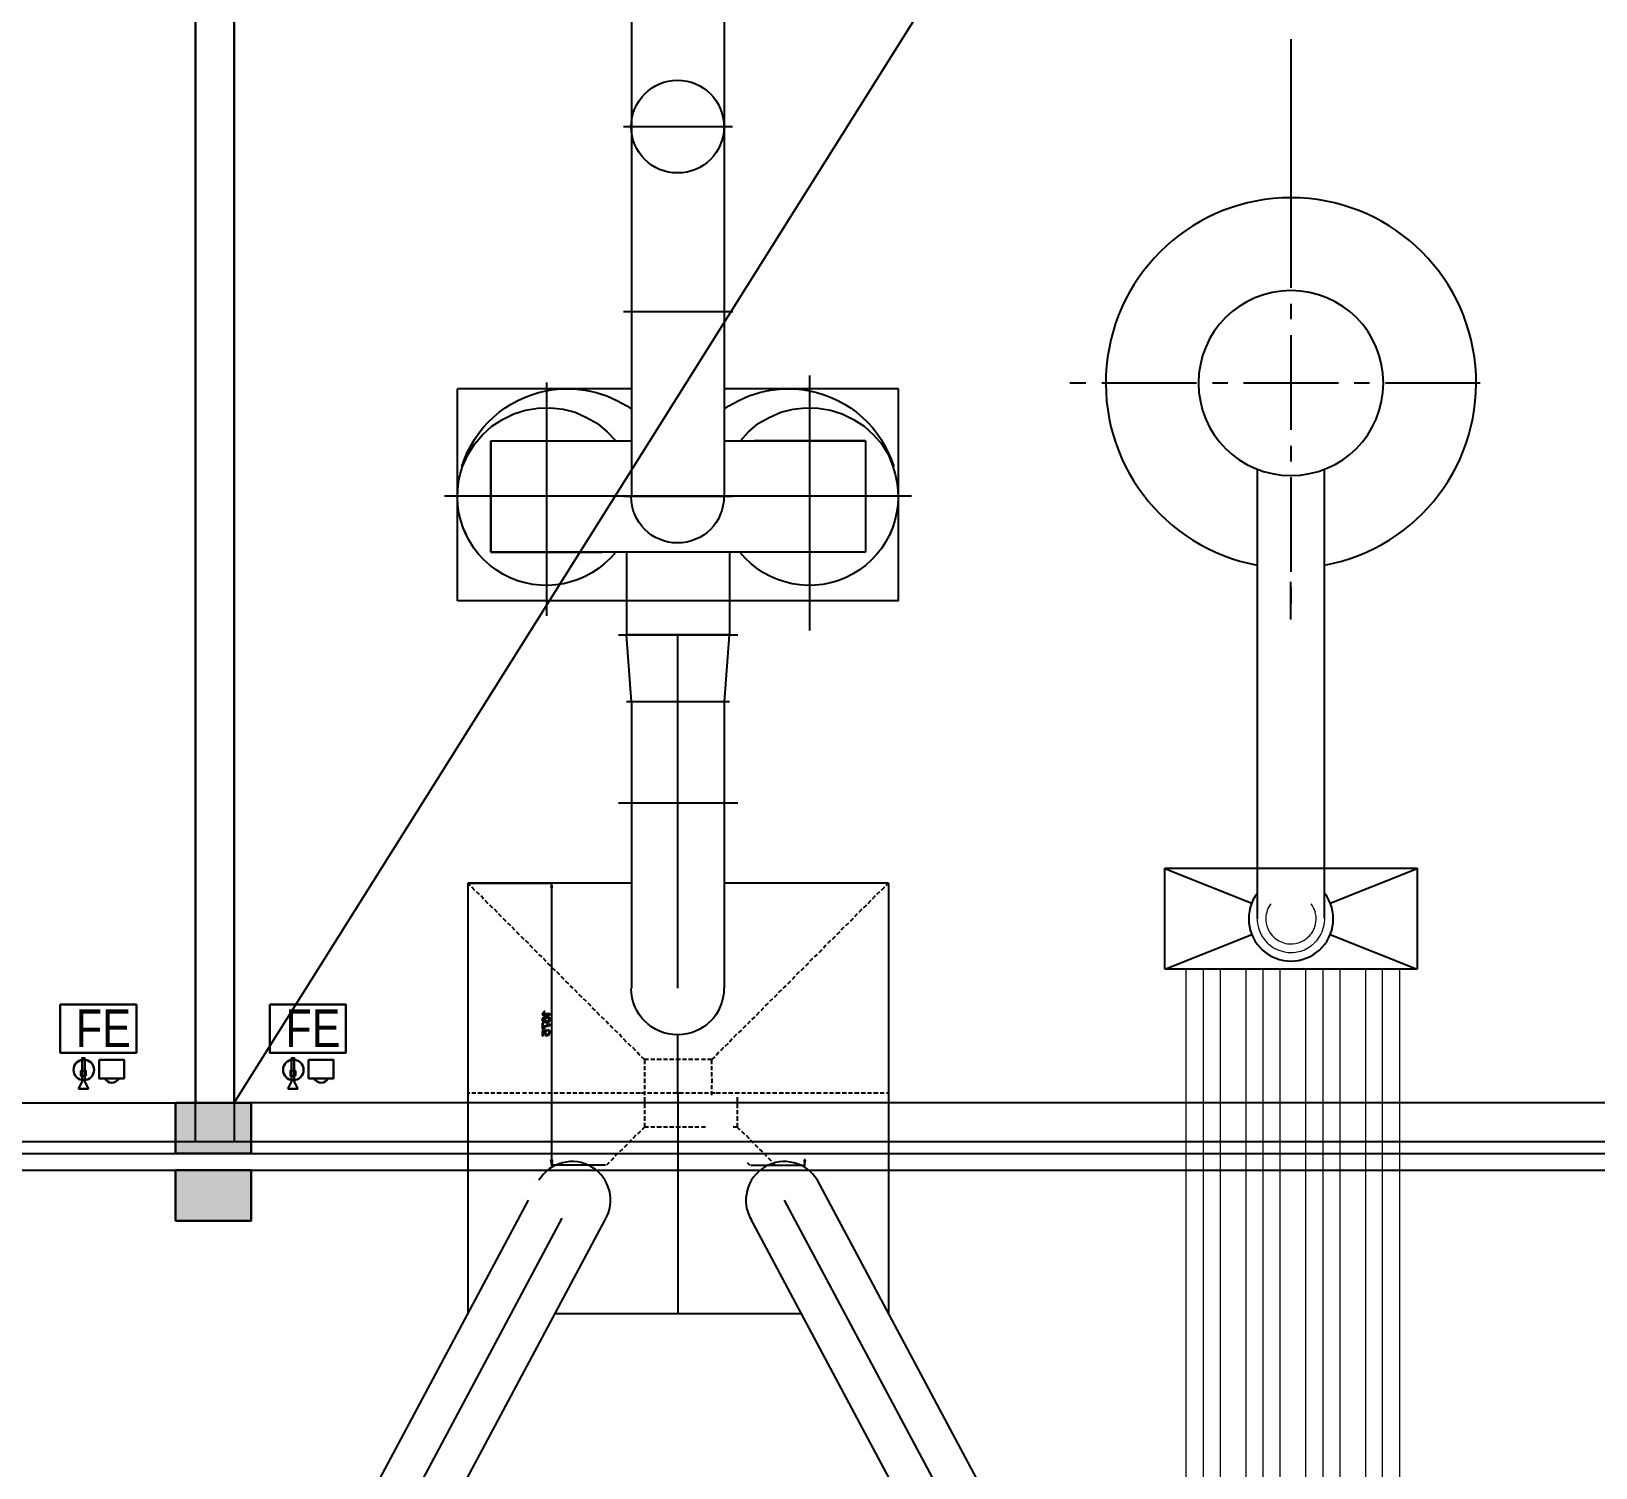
# Model space of a CAD drawing. Header units: metres. Extents: x -488 to 4759, y 38 to 2071.
# Drawn here: x 1167.63 to 1176.93, y 152.42 to 160.96 of the extents above; entities that cross this region are included whole.
import ezdxf
from ezdxf.lldxf.tags import DXFTag

# ---------------------------------------------------------------- set-up
doc = ezdxf.new("R2010")
doc.units = ezdxf.units.M
doc.header["$MEASUREMENT"] = 0
doc.linetypes.add('HIDDEN', pattern=[0.375, 0.25, -0.125])
doc.layers.add('BLK_1_FLR_0_BLT_UP_AREA_DEDUCT', color=1, linetype='Continuous', plot=False)
doc.layers.add('BLK_1_FLR_0_CARPET_AREA', color=10, linetype='Continuous')
doc.layers.add('BLK_1_FLR_0_REGULAR_ROOM', color=117, linetype='Continuous')
doc.styles.add('SH', font='swissc.ttf', dxfattribs={"height": 10})
tags = doc.linetypes.add('00$1$HIDDEN', pattern=[0.375, 0.25, -0.125]).pattern_tags.tags
tags[6:7] = [DXFTag(74, 4), DXFTag(75, 0), DXFTag(340, '0'), DXFTag(46, 1.0), DXFTag(50, 0.0), DXFTag(44, 0.0), DXFTag(45, 0.0)]
tags[4:5] = [DXFTag(74, 4), DXFTag(75, 0), DXFTag(340, '0'), DXFTag(46, 1.0), DXFTag(50, 0.0), DXFTag(44, 0.0), DXFTag(45, 0.0)]

# ---------------------------------------------------------------- blocks, each defined once
blk = doc.blocks.new('rghfhgh')
at = {"color": 0, "lineweight": 30}
for p, q in [((15101.258, 2367.9091), (15101.258, 2367.8461)), ((15101.2743, 2367.9091), (15101.2743, 2367.8461)), ((15101.258, 2367.8461), (15101.2361, 2367.8012)), ((15101.2743, 2367.8461), (15101.2962, 2367.8012))]:
    blk.add_line(p, q, dxfattribs=at)
at = {"color": 0, "lineweight": 30, "ltscale": 0.1}
blk.add_line((15101.2962, 2367.8012), (15101.2361, 2367.8012), dxfattribs=at)
blk.add_lwpolyline([(15101.1287, 2368.303), (15101.581, 2368.303), (15101.581, 2368.0161), (15101.1287, 2368.0161)], close=True, dxfattribs=at)
at = {"color": 0, "lineweight": 30}
for points in [[(15101.2743, 2367.9091), (15101.258, 2367.9091), (15101.258, 2367.9847), (15101.2743, 2367.9847)], [(15101.3592, 2367.9741), (15101.5075, 2367.9741), (15101.5075, 2367.8638), (15101.3592, 2367.8638)], [(15101.2808, 2367.8786), (15101.2518, 2367.8786), (15101.2518, 2367.9091), (15101.2808, 2367.9091)]]:
    blk.add_lwpolyline(points, close=True, dxfattribs=at)
blk.add_circle((15101.2686, 2367.9148), 0.0611, dxfattribs=at)
blk.add_arc((15101.4344, 2367.8826), 0.0446, 204.8747, 335.1253, dxfattribs=at)
at = {"color": 0, "lineweight": 30, "style": 'SH'}
blk.add_text('FE', height=0.22395, dxfattribs=at).set_placement((15101.2209, 2368.0501))

msp = doc.modelspace()

# ---------------------------------------------------------------- hatches: boundary and pattern name
at = {"lineweight": 30}
h = msp.add_hatch(color=256, dxfattribs=at)
h.dxf.hatch_style = 1
h.paths.add_polyline_path([(1168.48968, 154.29157), (1168.93968, 154.29157), (1168.93968, 154.59157), (1168.48968, 154.59157)])
h = msp.add_hatch(color=256, dxfattribs=at)
h.dxf.hatch_style = 1
h.paths.add_polyline_path([(1168.48968, 153.89157), (1168.93968, 153.89157), (1168.93968, 154.19157), (1168.48968, 154.19157)])

# ---------------------------------------------------------------- linework, layer by layer
at = {"linetype": '00$1$HIDDEN', "lineweight": -2, "ltscale": 2}
msp.add_line((1168.83717, 154.59157), (1184.85717, 180.09763), dxfattribs=at)
for p, q in [((1168.83717, 180.07157), (1168.83717, 154.36157)), ((1168.60717, 173.84157), (1168.60717, 154.59157)), ((1171.19967, 160.39316), (1171.19967, 161.49524)), ((1171.75067, 160.39345), (1171.75067, 161.49524)), ((1175.1152, 160.91094), (1175.1152, 159.43339)), ((1171.15098, 160.39316), (1171.79943, 160.39316)), ((1171.19967, 158.19512), (1171.19967, 160.39316)), ((1171.75067, 158.19512), (1171.75067, 160.39316)), ((1175.1152, 159.33896), (1175.1152, 159.24763)), ((1171.1512, 159.29389), (1171.79964, 159.29389)), ((1175.11491, 159.15278), (1175.11491, 158.58955)), ((1170.69433, 158.87075), (1170.69433, 157.48555)), ((1172.25608, 158.91361), (1172.25608, 157.39753)), ((1173.80328, 158.86987), (1173.89742, 158.86987)), ((1173.99205, 158.86987), (1174.55499, 158.86987)), ((1174.64963, 158.86987), (1174.74075, 158.86987)), ((1174.8351, 158.86987), (1175.39854, 158.86987)), ((1175.49268, 158.86987), (1175.58401, 158.86987)), ((1175.67864, 158.86987), (1176.24158, 158.86987)), ((1170.16433, 157.57408), (1170.16433, 158.83444)), ((1171.19967, 158.83444), (1170.16461, 158.83444)), ((1171.19967, 158.83444), (1170.16461, 158.83444)), ((1172.78579, 158.83444), (1171.75067, 158.83444)), ((1172.78579, 158.83444), (1171.75067, 158.83444)), ((1172.78579, 157.57408), (1172.78579, 158.83444)), ((1170.43249, 158.65206), (1170.49923, 158.68557)), ((1170.49923, 158.68557), (1170.56927, 158.70657)), ((1170.56927, 158.70657), (1170.64234, 158.7188)), ((1170.64234, 158.7188), (1170.71842, 158.72182)), ((1170.71842, 158.72182), (1170.79149, 158.71269)), ((1170.79149, 158.71269), (1170.86455, 158.69471)), ((1170.86455, 158.69471), (1170.93179, 158.664)), ((1170.93179, 158.664), (1170.99572, 158.62768)), ((1171.9516, 158.62768), (1172.01553, 158.664)), ((1172.01553, 158.664), (1172.08535, 158.69471)), ((1172.08535, 158.69471), (1172.15842, 158.71269)), ((1172.15842, 158.71269), (1172.23148, 158.72182)), ((1172.23148, 158.72182), (1172.30757, 158.7188)), ((1172.30757, 158.7188), (1172.38063, 158.70657)), ((1172.38063, 158.70657), (1172.45068, 158.68557)), ((1172.45068, 158.68557), (1172.51784, 158.65206)), ((1170.31355, 158.56044), (1170.36856, 158.61251)), ((1170.36856, 158.61251), (1170.43249, 158.65206)), ((1170.99572, 158.62768), (1171.05332, 158.579)), ((1171.05332, 158.579), (1171.10532, 158.52391)), ((1171.84509, 158.52391), (1171.89356, 158.579)), ((1171.89356, 158.579), (1171.9516, 158.62768)), ((1172.51784, 158.65206), (1172.58177, 158.61251)), ((1172.58177, 158.61251), (1172.63636, 158.56044)), ((1170.22545, 158.442), (1170.26508, 158.50593)), ((1170.26508, 158.50593), (1170.31355, 158.56044)), ((1170.36245, 158.52391), (1171.02312, 158.52391)), ((1170.36245, 158.52391), (1171.19967, 158.52391)), ((1170.36274, 158.52391), (1170.36274, 157.86331)), ((1170.36274, 157.86331), (1170.36274, 158.52391)), ((1171.75067, 158.52391), (1172.58789, 158.52391)), ((1172.58789, 158.52391), (1171.927, 158.52391)), ((1172.58789, 158.52391), (1172.58789, 157.86331)), ((1172.58789, 158.52391), (1172.58789, 157.86331)), ((1172.63636, 158.56044), (1172.68533, 158.50593)), ((1172.68533, 158.50593), (1172.72488, 158.442)), ((1175.11491, 158.4952), (1175.11491, 158.40107)), ((1170.19503, 158.37174), (1170.22545, 158.442)), ((1172.72488, 158.442), (1172.75207, 158.37174)), ((1174.91729, 155.68685), (1174.91729, 158.35842)), ((1175.1152, 158.30952), (1175.1152, 157.74651)), ((1175.31634, 155.68685), (1175.31634, 158.35842)), ((1172.86166, 158.19512), (1170.08824, 158.19512)), ((1171.15098, 158.19512), (1171.79943, 158.19512)), ((1170.21941, 157.96378), (1170.19503, 158.01556)), ((1170.36274, 158.01556), (1170.36274, 157.86331)), ((1172.58789, 158.01556), (1172.58789, 157.86331)), ((1172.75257, 158.01556), (1172.73099, 157.96378)), ((1170.36274, 157.86331), (1171.02333, 157.86331)), ((1172.58789, 157.86331), (1170.36274, 157.86331)), ((1171.16925, 157.8631), (1171.16925, 157.37315)), ((1171.78116, 157.8631), (1171.78116, 157.37315)), ((1172.58789, 157.86331), (1171.9275, 157.86331)), ((1175.11491, 157.46338), (1175.11491, 157.68677)), ((1175.1152, 157.65245), (1175.1152, 157.55781)), ((1172.78579, 157.57408), (1170.16433, 157.57408)), ((1171.12049, 157.37315), (1171.82985, 157.37315)), ((1171.19945, 156.97461), (1171.16896, 157.37315)), ((1171.78116, 157.37315), (1171.16925, 157.37315)), ((1171.47395, 155.27255), (1171.47395, 157.37315)), ((1171.75067, 156.97461), (1171.78116, 157.37315)), ((1171.78116, 156.97461), (1171.16896, 156.97461)), ((1171.19967, 155.27255), (1171.19967, 156.9741)), ((1171.75067, 155.27255), (1171.75067, 156.9741)), ((1171.12078, 156.37442), (1171.83013, 156.37442)), ((1174.36629, 155.38546), (1174.36629, 155.98493)), ((1174.36629, 155.98493), (1175.86713, 155.98493)), ((1174.36629, 155.98472), (1174.88378, 155.77768)), ((1175.34935, 155.77768), (1175.86713, 155.98472)), ((1175.86713, 155.98493), (1175.86713, 155.38546)), ((1170.2407, 155.88145), (1170.22545, 155.89691)), ((1170.22545, 155.89641), (1170.22545, 153.51578)), ((1170.22545, 155.89641), (1170.22545, 153.33866)), ((1171.19967, 155.89641), (1170.22545, 155.89641)), ((1170.22545, 155.89641), (1170.47514, 155.89641)), ((1170.22876, 155.89641), (1170.72777, 155.89641)), ((1170.72475, 155.89669), (1170.71892, 155.86929)), ((1170.72777, 155.86929), (1170.72475, 155.89669)), ((1170.72777, 155.86929), (1170.72475, 155.89669)), ((1172.72517, 155.89641), (1171.75096, 155.89641)), ((1172.72488, 155.89691), (1172.70942, 155.88145)), ((1172.72517, 155.89641), (1172.72517, 153.34129)), ((1170.26839, 155.85383), (1170.24983, 155.87231)), ((1170.29528, 155.82996), (1170.27702, 155.8452)), ((1170.31988, 155.80205), (1170.30463, 155.82054)), ((1170.34727, 155.77487), (1170.32901, 155.79343)), ((1170.71892, 155.86929), (1170.72777, 155.86929)), ((1170.71892, 155.86929), (1170.72777, 155.86929)), ((1170.72475, 154.25275), (1170.72475, 155.86929)), ((1172.6214, 155.79343), (1172.60335, 155.77487)), ((1172.64571, 155.82054), (1172.62773, 155.80205)), ((1172.67289, 155.8452), (1172.65462, 155.82996)), ((1172.70079, 155.87231), (1172.68253, 155.85383)), ((1170.37467, 155.74747), (1170.35641, 155.76603)), ((1170.40207, 155.72317), (1170.38402, 155.74143)), ((1170.42638, 155.69598), (1170.4079, 155.71403)), ((1172.5392, 155.71403), (1172.52374, 155.69598)), ((1172.5666, 155.74143), (1172.54833, 155.72317)), ((1172.59371, 155.76603), (1172.57573, 155.74747)), ((1170.45407, 155.66808), (1170.43551, 155.68635)), ((1170.48118, 155.64377), (1170.4632, 155.65923)), ((1170.50584, 155.61659), (1170.49031, 155.63464)), ((1170.53296, 155.58919), (1170.51469, 155.60746)), ((1172.43565, 155.60746), (1172.41716, 155.58919)), ((1172.46002, 155.63464), (1172.44205, 155.61659)), ((1172.48742, 155.65923), (1172.46945, 155.64377)), ((1172.51511, 155.68635), (1172.49684, 155.66808)), ((1170.56014, 155.56208), (1170.54209, 155.58006)), ((1170.58775, 155.5377), (1170.56927, 155.55568)), ((1170.61213, 155.5098), (1170.59408, 155.52806)), ((1172.35374, 155.52806), (1172.33849, 155.5098)), ((1172.38063, 155.55568), (1172.36258, 155.5377)), ((1172.40825, 155.58006), (1172.38998, 155.56208)), ((1174.36629, 155.38546), (1174.88378, 155.5925)), ((1175.34985, 155.5925), (1175.86713, 155.38546)), ((1170.63975, 155.48261), (1170.62127, 155.50066)), ((1170.66715, 155.45831), (1170.64888, 155.47348)), ((1170.69124, 155.43091), (1170.67628, 155.44889)), ((1170.71864, 155.40351), (1170.70015, 155.42178)), ((1172.24996, 155.42178), (1172.23148, 155.40351)), ((1172.27434, 155.44889), (1172.25608, 155.43091)), ((1172.30196, 155.47348), (1172.28348, 155.45831)), ((1172.32936, 155.50066), (1172.31109, 155.48261)), ((1170.74604, 155.37633), (1170.72777, 155.39438)), ((1170.77322, 155.35173), (1170.75495, 155.37)), ((1170.7981, 155.32412), (1170.78005, 155.34238)), ((1172.16806, 155.34238), (1172.15252, 155.32412)), ((1172.19517, 155.37), (1172.1769, 155.35173)), ((1172.22257, 155.39438), (1172.20408, 155.37633)), ((1175.86713, 155.38546), (1174.36629, 155.38546)), ((1170.82521, 155.29693), (1170.80723, 155.3152)), ((1170.85261, 155.27255), (1170.83435, 155.28758)), ((1170.87699, 155.24516), (1170.86153, 155.26342)), ((1170.90439, 155.21776), (1170.88612, 155.23602)), ((1172.06428, 155.23602), (1172.04602, 155.21776)), ((1172.08888, 155.26342), (1172.07061, 155.24516)), ((1172.11599, 155.28758), (1172.09772, 155.27255)), ((1172.14368, 155.3152), (1172.12541, 155.29693)), ((1170.68469, 155.13455), (1170.67908, 155.13455)), ((1170.93179, 155.19345), (1170.91352, 155.20862)), ((1170.9589, 155.16627), (1170.94063, 155.18432)), ((1170.98378, 155.13836), (1170.96552, 155.15663)), ((1171.98209, 155.15663), (1171.96684, 155.13836)), ((1172.00949, 155.18432), (1171.99093, 155.16627)), ((1172.03688, 155.20862), (1172.01862, 155.19345)), ((1170.66693, 155.11837), (1170.66693, 155.11406)), ((1170.66693, 155.11406), (1170.71562, 155.11406)), ((1170.67355, 155.06408), (1170.66693, 155.06408)), ((1170.66693, 155.06408), (1170.66693, 155.02927)), ((1170.67355, 155.03639), (1170.67355, 155.06408)), ((1170.71562, 155.1206), (1170.67757, 155.1206)), ((1170.68088, 155.0681), (1170.68088, 155.07522)), ((1170.68088, 155.0681), (1170.68088, 155.0681)), ((1170.69785, 155.09579), (1170.69785, 155.09579)), ((1170.71562, 155.11406), (1170.71562, 155.1206)), ((1170.71562, 155.05034), (1170.71562, 155.05696)), ((1171.01089, 155.11125), (1170.99263, 155.12952)), ((1171.03829, 155.08687), (1171.02003, 155.10183)), ((1171.06267, 155.05947), (1171.04771, 155.07774)), ((1171.08985, 155.03236), (1171.0718, 155.05063)), ((1171.87832, 155.05063), (1171.86005, 155.03236)), ((1171.9032, 155.07774), (1171.88766, 155.05947)), ((1171.93031, 155.10183), (1171.91204, 155.08687)), ((1171.95771, 155.12952), (1171.93944, 155.11125)), ((1170.66693, 155.02927), (1170.67247, 155.02927)), ((1170.69455, 155.02546), (1170.66693, 155.01841)), ((1170.66693, 155.01841), (1170.66693, 154.99051)), ((1170.66693, 154.99051), (1170.67355, 154.99051)), ((1170.67355, 155.01309), (1170.68469, 155.01661)), ((1170.67355, 154.99051), (1170.67355, 155.01309)), ((1170.69455, 155.01841), (1170.69455, 155.02546)), ((1170.70166, 155.02546), (1170.70166, 155.01841)), ((1170.70166, 155.02546), (1170.70166, 155.02546)), ((1171.11725, 155.0077), (1171.09899, 155.02294)), ((1171.14185, 154.98059), (1171.12639, 154.99885)), ((1171.16946, 154.95268), (1171.15098, 154.97117)), ((1171.47366, 154.64849), (1171.47366, 154.99856)), ((1171.79633, 154.97117), (1171.78138, 154.95268)), ((1171.82323, 154.99885), (1171.80525, 154.98059)), ((1171.85113, 155.02294), (1171.83287, 155.0077)), ((1171.19665, 154.9255), (1171.17838, 154.94377)), ((1171.22405, 154.90119), (1171.20578, 154.91946)), ((1171.24835, 154.87379), (1171.23289, 154.89206)), ((1171.27575, 154.84942), (1171.25749, 154.86466)), ((1171.69285, 154.86466), (1171.67458, 154.84942)), ((1171.71694, 154.89206), (1171.70198, 154.87379)), ((1171.74434, 154.91946), (1171.72636, 154.90119)), ((1171.77224, 154.94377), (1171.75398, 154.9255)), ((1171.27554, 154.8497), (1171.27554, 154.8223)), ((1171.27554, 154.77333), (1171.27554, 154.74895)), ((1171.30013, 154.84942), (1171.27575, 154.84942)), ((1171.27604, 154.80958), (1171.27604, 154.78527)), ((1171.33666, 154.84942), (1171.31257, 154.84942)), ((1171.37621, 154.84942), (1171.3486, 154.84942)), ((1171.41275, 154.84942), (1171.38844, 154.84942)), ((1171.44957, 154.84942), (1171.42468, 154.84942)), ((1171.4889, 154.84942), (1171.4615, 154.84942)), ((1171.52565, 154.84942), (1171.50084, 154.84942)), ((1171.56197, 154.84942), (1171.53737, 154.84942)), ((1171.5985, 154.84942), (1171.57412, 154.84942)), ((1171.63784, 154.84942), (1171.61346, 154.84942)), ((1171.67458, 154.84942), (1171.65021, 154.84942)), ((1171.67437, 154.8497), (1171.67437, 154.8223)), ((1171.67458, 154.80958), (1171.67458, 154.78527)), ((1171.67458, 154.77333), (1171.67458, 154.74895)), ((1171.27575, 154.7368), (1171.27575, 154.7094)), ((1171.27575, 154.69717), (1171.27575, 154.67287)), ((1171.67458, 154.69717), (1171.67458, 154.67287)), ((1171.67487, 154.7368), (1171.67487, 154.7094)), ((1153.60717, 154.59157), (1168.60717, 154.59157)), ((1170.23768, 154.64849), (1170.22545, 154.64849)), ((1170.27443, 154.64849), (1170.24983, 154.64849)), ((1170.31376, 154.64849), (1170.28636, 154.64849)), ((1170.3503, 154.64849), (1170.32592, 154.64849)), ((1170.38711, 154.64849), (1170.36274, 154.64849)), ((1170.42667, 154.64849), (1170.39898, 154.64849)), ((1170.46291, 154.64849), (1170.43861, 154.64849)), ((1170.49973, 154.64849), (1170.47535, 154.64849)), ((1170.53598, 154.64849), (1170.51167, 154.64849)), ((1170.5756, 154.64849), (1170.55122, 154.64849)), ((1170.61235, 154.64849), (1170.58804, 154.64849)), ((1170.64866, 154.64849), (1170.62429, 154.64849)), ((1170.68822, 154.64849), (1170.66384, 154.64849)), ((1170.72504, 154.64849), (1170.70066, 154.64849)), ((1170.76128, 154.64849), (1170.7369, 154.64849)), ((1170.80083, 154.64849), (1170.77322, 154.64849)), ((1170.83765, 154.64849), (1170.81327, 154.64849)), ((1170.8739, 154.64849), (1170.84959, 154.64849)), ((1170.91352, 154.64849), (1170.88584, 154.64849)), ((1170.94977, 154.64849), (1170.92546, 154.64849)), ((1170.98659, 154.64849), (1170.96221, 154.64849)), ((1171.02614, 154.64849), (1170.99874, 154.64849)), ((1171.06267, 154.64849), (1171.03808, 154.64849)), ((1171.09949, 154.64849), (1171.07482, 154.64849)), ((1171.13876, 154.64849), (1171.11136, 154.64849)), ((1171.17529, 154.64849), (1171.15098, 154.64849)), ((1171.21182, 154.64849), (1171.18773, 154.64849)), ((1171.24231, 154.64849), (1171.22405, 154.64849)), ((1171.25166, 154.64849), (1171.22405, 154.64849)), ((1171.28186, 154.64849), (1171.25749, 154.64849)), ((1171.27575, 154.64849), (1171.26338, 154.64849)), ((1171.27554, 154.66093), (1171.27554, 154.63655)), ((1171.27554, 154.6244), (1171.27554, 154.59671)), ((1171.27575, 154.58485), (1171.27575, 154.56047)), ((1171.31868, 154.64849), (1171.2943, 154.64849)), ((1171.35493, 154.64849), (1171.33055, 154.64849)), ((1171.39448, 154.64849), (1171.37017, 154.64849)), ((1171.4313, 154.64849), (1171.40692, 154.64849)), ((1171.46754, 154.64849), (1171.44324, 154.64849)), ((1171.47366, 154.64827), (1171.47366, 153.33866)), ((1171.50717, 154.64849), (1171.47948, 154.64849)), ((1171.54341, 154.64849), (1171.51911, 154.64849)), ((1171.58023, 154.64849), (1171.55585, 154.64849)), ((1171.61979, 154.64849), (1171.59217, 154.64849)), ((1171.6561, 154.64849), (1171.63172, 154.64849)), ((1171.69285, 154.64849), (1171.66847, 154.64849)), ((1171.67437, 154.66093), (1171.67437, 154.63655)), ((1171.68703, 154.64849), (1171.67458, 154.64849)), ((1171.72658, 154.64849), (1171.69896, 154.64849)), ((1171.72658, 154.64849), (1171.705, 154.64849)), ((1171.76289, 154.64849), (1171.73852, 154.64849)), ((1171.79964, 154.64849), (1171.77534, 154.64849)), ((1171.83927, 154.64849), (1171.81158, 154.64849)), ((1171.82677, 154.58485), (1171.82677, 154.56047)), ((1171.82698, 154.6244), (1171.82698, 154.59671)), ((1171.87551, 154.64849), (1171.85113, 154.64849)), ((1171.91233, 154.64849), (1171.88795, 154.64849)), ((1171.94857, 154.64849), (1171.9242, 154.64849)), ((1171.98813, 154.64849), (1171.96382, 154.64849)), ((1172.02495, 154.64849), (1172.00057, 154.64849)), ((1172.06119, 154.64849), (1172.03688, 154.64849)), ((1172.10082, 154.64849), (1172.07644, 154.64849)), ((1172.13735, 154.64849), (1172.11275, 154.64849)), ((1172.17388, 154.64849), (1172.1495, 154.64849)), ((1172.21343, 154.64849), (1172.18603, 154.64849)), ((1172.24996, 154.64849), (1172.22559, 154.64849)), ((1172.2865, 154.64849), (1172.26212, 154.64849)), ((1172.32605, 154.64849), (1172.29843, 154.64849)), ((1172.36237, 154.64849), (1172.33827, 154.64849)), ((1172.39911, 154.64849), (1172.37481, 154.64849)), ((1172.43874, 154.64849), (1172.41134, 154.64849)), ((1172.47527, 154.64849), (1172.45068, 154.64849)), ((1172.5118, 154.64849), (1172.48742, 154.64849)), ((1172.55135, 154.64849), (1172.52396, 154.64849)), ((1172.58789, 154.64849), (1172.56351, 154.64849)), ((1172.62471, 154.64849), (1172.60033, 154.64849)), ((1172.66397, 154.64849), (1172.63657, 154.64849)), ((1172.7005, 154.64849), (1172.6762, 154.64849)), ((1172.72488, 154.64849), (1172.71294, 154.64849)), ((1171.27554, 154.51149), (1171.27554, 154.48438)), ((1171.27604, 154.54803), (1171.27604, 154.52365)), ((1171.82677, 154.51149), (1171.82677, 154.48438)), ((1171.82698, 154.54803), (1171.82698, 154.52365)), ((1171.22426, 154.39888), (1171.20578, 154.38061)), ((1171.25166, 154.42347), (1171.23318, 154.40492)), ((1171.27575, 154.44756), (1171.26058, 154.4321)), ((1171.27604, 154.47194), (1171.27604, 154.44756)), ((1171.30013, 154.44756), (1171.27604, 154.44756)), ((1171.33695, 154.44756), (1171.31257, 154.44756)), ((1171.37621, 154.44756), (1171.34882, 154.44756)), ((1171.41303, 154.44756), (1171.38866, 154.44756)), ((1171.44957, 154.44756), (1171.42497, 154.44756)), ((1171.4889, 154.44756), (1171.4615, 154.44756)), ((1171.52565, 154.44756), (1171.50106, 154.44756)), ((1171.56218, 154.44756), (1171.53759, 154.44756)), ((1171.5985, 154.44756), (1171.57412, 154.44756)), ((1171.63834, 154.44756), (1171.61367, 154.44756)), ((1171.82698, 154.44756), (1171.80261, 154.44756)), ((1171.82698, 154.47194), (1171.82698, 154.44756)), ((1171.82698, 154.44756), (1171.84223, 154.4321)), ((1171.85158, 154.42347), (1171.86963, 154.40492)), ((1171.87898, 154.39888), (1171.89703, 154.38061)), ((1153.60717, 154.36157), (1168.83717, 154.36157)), ((1168.83717, 154.36157), (1179.85717, 154.36157)), ((1171.14465, 154.31668), (1171.1266, 154.30143)), ((1171.17205, 154.34429), (1171.154, 154.32581)), ((1171.19665, 154.37169), (1171.1814, 154.35321)), ((1171.90307, 154.37169), (1171.92133, 154.35321)), ((1171.93025, 154.34429), (1171.94873, 154.32581)), ((1171.95765, 154.31668), (1171.97613, 154.30143)), ((1170.71892, 154.25275), (1170.72806, 154.25275)), ((1170.71892, 154.25275), (1170.72806, 154.25275)), ((1170.72475, 154.22204), (1170.71892, 154.25275)), ((1171.04441, 154.22204), (1170.71892, 154.22204)), ((1170.72806, 154.25275), (1170.72475, 154.22204)), ((1170.72806, 154.25275), (1170.72475, 154.22204)), ((1171.06569, 154.2375), (1171.05052, 154.22204)), ((1171.09338, 154.26469), (1171.07482, 154.24642)), ((1171.11747, 154.2923), (1171.09899, 154.27432)), ((1171.88633, 154.2375), (1171.90151, 154.22204)), ((1171.90762, 154.22204), (1172.2331, 154.22204)), ((1171.98505, 154.2923), (1172.0003, 154.27432)), ((1172.00993, 154.26469), (1172.02791, 154.24642)), ((1172.03733, 154.2375), (1172.05251, 154.22204)), ((1172.2331, 154.25275), (1172.22397, 154.25275)), ((1172.22397, 154.25275), (1172.22728, 154.22204)), ((1172.2331, 154.25275), (1172.22397, 154.25275)), ((1172.22397, 154.25275), (1172.22728, 154.22204)), ((1172.22728, 154.22204), (1172.2331, 154.25275)), ((1170.60882, 154.15531), (1170.60919, 154.15509)), ((1174.02029, 150.9147), (1172.30344, 154.13146)), ((1172.3432, 154.15531), (1172.34284, 154.15509)), ((1168.93174, 150.9147), (1170.58576, 154.01374)), ((1173.76117, 150.9147), (1172.10714, 154.01374)), ((1169.19086, 150.9147), (1170.78743, 153.90611)), ((1169.44997, 150.9147), (1171.04117, 153.89603)), ((1173.50205, 150.9147), (1171.90547, 153.90611)), ((1172.20833, 153.33866), (1170.7437, 153.33866))]:
    msp.add_line(p, q)
at = {"lineweight": 13}
for p, q in [((1174.49261, 155.38546), (1174.49261, 151.98793)), ((1174.59421, 155.38546), (1174.59421, 151.98793)), ((1174.69581, 155.38546), (1174.69581, 151.98793)), ((1174.84821, 155.38546), (1174.84821, 151.63233)), ((1174.94981, 155.38546), (1174.94981, 151.63233)), ((1175.05141, 155.38546), (1175.05141, 151.63233)), ((1175.20381, 155.38546), (1175.20381, 151.27673)), ((1175.30541, 155.38546), (1175.30541, 151.27673)), ((1175.40701, 155.38546), (1175.40701, 151.27673)), ((1175.55941, 155.38546), (1175.55941, 150.92113)), ((1175.66101, 150.92113), (1175.66101, 155.38546)), ((1175.76261, 150.92113), (1175.76261, 155.38546))]:
    msp.add_line(p, q, dxfattribs=at)
at = {"linetype": 'HIDDEN', "lineweight": 18, "ltscale": 0.05}
msp.add_line((1168.83717, 154.59157), (1179.85717, 154.59157), dxfattribs=at)
at = {"linetype": '00$1$HIDDEN', "lineweight": -2, "ltscale": 3}
for p, q in [((1117.85909, 154.29157), (1193.21732, 154.29157)), ((1117.85909, 154.19157), (1193.21732, 154.19157))]:
    msp.add_line(p, q, dxfattribs=at)
at = {"lineweight": -2}
msp.add_lwpolyline([(1185.08717, 180.30157), (1168.60566, 180.30157), (1168.60566, 154.36157), (1185.08717, 154.36157)], close=True, dxfattribs=at)
at = {"lineweight": 30}
for points in [[(1168.48968, 154.29157), (1168.48968, 154.59157), (1168.93968, 154.59157), (1168.93968, 154.29157)], [(1168.48968, 153.89157), (1168.48968, 154.19157), (1168.93968, 154.19157), (1168.93968, 153.89157)]]:
    msp.add_lwpolyline(points, close=True, dxfattribs=at)
for centre, start, end in [((1170.84488, 154.01374), 329.04908, 149.04908), ((1172.10714, 154.01374), 30.95092, 210.95092)]:
    msp.add_arc(centre, 0.22888, start, end)
for points in [[(1171.19686, 160.39165), (1171.19686, 160.54361), (1171.31991, 160.66715), (1171.47215, 160.66715)], [(1171.47215, 160.66715), (1171.6246, 160.66715), (1171.74765, 160.54361), (1171.74765, 160.39165)], [(1171.47243, 160.11615), (1171.32019, 160.11615), (1171.19665, 160.23941), (1171.19665, 160.39165)], [(1171.74794, 160.39165), (1171.74794, 160.23941), (1171.6241, 160.11615), (1171.47243, 160.11615)], [(1175.11671, 159.96893), (1174.54766, 159.96893), (1174.07245, 159.53536), (1174.02096, 158.96882)], [(1176.21239, 158.96882), (1176.16068, 159.53536), (1175.68548, 159.96893), (1175.11671, 159.96893)], [(1175.11642, 159.41764), (1174.81302, 159.41764), (1174.56722, 159.17184), (1174.56722, 158.86836)], [(1175.6662, 158.86836), (1175.6662, 159.17184), (1175.42033, 159.41764), (1175.11642, 159.41764)], [(1174.02096, 158.96882), (1173.96897, 158.40236), (1174.35738, 157.88962), (1174.9165, 157.78613)], [(1175.31663, 157.78613), (1175.87597, 157.88962), (1176.26467, 158.40236), (1176.21239, 158.96882)], [(1170.69052, 158.82207), (1170.86757, 158.8573), (1171.05124, 158.81746), (1171.19816, 158.71297)], [(1171.74945, 158.71297), (1171.89629, 158.81746), (1172.07975, 158.8573), (1172.25658, 158.82207)], [(1174.56722, 158.86836), (1174.56722, 158.56467), (1174.81302, 158.31887), (1175.11642, 158.31887)], [(1175.11642, 158.31887), (1175.42033, 158.31887), (1175.6662, 158.56467), (1175.6662, 158.86836)], [(1170.19072, 158.37275), (1170.26227, 158.60287), (1170.45407, 158.77561), (1170.69052, 158.82207)], [(1172.25658, 158.82207), (1172.49325, 158.77561), (1172.68504, 158.60287), (1172.7566, 158.37275)], [(1170.43479, 157.73265), (1170.20949, 157.859), (1170.10852, 158.12918), (1170.19532, 158.37225)], [(1172.75156, 158.37225), (1172.83858, 158.12918), (1172.73754, 157.859), (1172.51202, 157.73265)], [(1171.47215, 157.91811), (1171.31991, 157.91811), (1171.19665, 158.04144), (1171.19665, 158.19361)], [(1171.74765, 158.19361), (1171.74765, 158.04144), (1171.62439, 157.91811), (1171.47215, 157.91811)], [(1171.10481, 157.86382), (1170.94344, 157.66217), (1170.66031, 157.60687), (1170.43479, 157.73265)], [(1172.51202, 157.73265), (1172.28678, 157.60687), (1172.00337, 157.66217), (1171.842, 157.86382)], [(1174.91578, 155.83578), (1174.8379, 155.7323), (1174.85185, 155.58639), (1174.94771, 155.49966)], [(1175.28564, 155.49966), (1175.38157, 155.58639), (1175.39552, 155.7323), (1175.31764, 155.83578)], [(1174.94771, 155.49966), (1175.04365, 155.41214), (1175.18978, 155.41214), (1175.28564, 155.49966)], [(1171.47243, 154.99533), (1171.32019, 154.99533), (1171.19665, 155.11859), (1171.19665, 155.27083)], [(1171.74765, 155.27083), (1171.74765, 155.11859), (1171.6246, 154.99533), (1171.47243, 154.99533)], [(1170.67908, 155.13455), (1170.67276, 155.13333), (1170.67578, 155.12751), (1170.67355, 155.1247)], [(1170.68189, 155.12751), (1170.67757, 155.13484), (1170.68419, 155.13254), (1170.68469, 155.13455)], [(1170.67247, 155.09701), (1170.66614, 155.09579), (1170.66693, 155.08939), (1170.66693, 155.08357)], [(1170.66693, 155.08357), (1170.66614, 155.08587), (1170.66815, 155.07594), (1170.67074, 155.07321)], [(1170.67355, 155.1247), (1170.66844, 155.12751), (1170.66894, 155.11959), (1170.66693, 155.11837)], [(1170.67355, 155.08385), (1170.67074, 155.09248), (1170.67405, 155.08889), (1170.67477, 155.0927)], [(1170.67606, 155.07753), (1170.67074, 155.07904), (1170.67355, 155.08134), (1170.67355, 155.08385)], [(1170.67074, 155.07321), (1170.67125, 155.07192), (1170.67657, 155.06861), (1170.68088, 155.0681)], [(1170.67477, 155.0927), (1170.67225, 155.09579), (1170.67678, 155.09299), (1170.67836, 155.09421)], [(1170.69232, 155.10284), (1170.68261, 155.10284), (1170.67657, 155.10083), (1170.67247, 155.09701)], [(1170.67247, 155.02927), (1170.67355, 155.03589), (1170.68038, 155.03617), (1170.68592, 155.0397)], [(1170.68088, 155.07522), (1170.67355, 155.07652), (1170.67707, 155.07652), (1170.67606, 155.07753)], [(1170.6862, 155.04703), (1170.67427, 155.04934), (1170.67707, 155.0402), (1170.67355, 155.03639)], [(1170.67757, 155.1206), (1170.67477, 155.12952), (1170.68038, 155.12492), (1170.68189, 155.12751)], [(1170.67836, 155.09421), (1170.67527, 155.09802), (1170.68261, 155.09579), (1170.68743, 155.09579)], [(1170.68239, 155.09069), (1170.67556, 155.09248), (1170.68088, 155.08587), (1170.68088, 155.08357)], [(1170.68088, 155.08357), (1170.67556, 155.08587), (1170.68239, 155.07573), (1170.68541, 155.07271)], [(1170.68743, 155.09579), (1170.67757, 155.0968), (1170.6834, 155.0927), (1170.68239, 155.09069)], [(1170.688, 155.08536), (1170.68038, 155.09421), (1170.68901, 155.09097), (1170.69073, 155.09299)], [(1170.68541, 155.07271), (1170.68189, 155.07112), (1170.69282, 155.0681), (1170.69785, 155.0681)], [(1170.68592, 155.0397), (1170.68419, 155.05135), (1170.69685, 155.04581), (1170.70246, 155.04754)], [(1170.70217, 155.05466), (1170.69253, 155.05595), (1170.69124, 155.05034), (1170.6862, 155.04703)], [(1170.69073, 155.07652), (1170.68872, 155.07753), (1170.688, 155.08026), (1170.688, 155.08536)], [(1170.69073, 155.09299), (1170.69203, 155.09802), (1170.69455, 155.09579), (1170.69785, 155.09579)], [(1170.69785, 155.07522), (1170.69203, 155.07594), (1170.69232, 155.07544), (1170.69073, 155.07652)], [(1170.71058, 155.0978), (1170.70015, 155.10284), (1170.70066, 155.10284), (1170.69232, 155.10284)], [(1170.69785, 155.09579), (1170.69713, 155.09802), (1170.70166, 155.0955), (1170.70346, 155.0945)], [(1170.70576, 155.07652), (1170.69886, 155.07594), (1170.70116, 155.07522), (1170.69785, 155.07522)], [(1170.69785, 155.0681), (1170.69836, 155.07112), (1170.70397, 155.0689), (1170.70699, 155.07041)], [(1170.70346, 155.0945), (1170.70066, 155.09629), (1170.70627, 155.0927), (1170.70727, 155.0922)], [(1170.71562, 155.05696), (1170.71209, 155.05947), (1170.70749, 155.05617), (1170.70217, 155.05466)], [(1170.70727, 155.0922), (1170.70246, 155.09529), (1170.7085, 155.08939), (1170.7085, 155.08508)], [(1170.7085, 155.08508), (1170.70246, 155.08615), (1170.70749, 155.07724), (1170.70576, 155.07652)], [(1170.70246, 155.04754), (1170.70246, 155.05444), (1170.7108, 155.04984), (1170.71562, 155.05034)], [(1170.70699, 155.07041), (1170.70418, 155.07422), (1170.71209, 155.07371), (1170.7136, 155.07652)], [(1170.7136, 155.07652), (1170.70727, 155.07904), (1170.71562, 155.08155), (1170.71562, 155.08457)], [(1170.71562, 155.08457), (1170.71562, 155.09601), (1170.71382, 155.0945), (1170.71058, 155.0978)], [(1170.68469, 155.01661), (1170.67556, 155.01661), (1170.68088, 155.01029), (1170.68088, 155.00669)], [(1170.68088, 155.00669), (1170.67556, 155.00849), (1170.68239, 154.99856), (1170.68541, 154.99533)], [(1170.688, 155.00878), (1170.68038, 155.01892), (1170.6885, 155.01582), (1170.68973, 155.01633)], [(1170.68541, 154.99533), (1170.6816, 154.99375), (1170.69253, 154.99051), (1170.69735, 154.99051)], [(1170.68973, 155.01633), (1170.6829, 155.01992), (1170.69282, 155.01762), (1170.69455, 155.01841)], [(1170.69073, 154.99806), (1170.68872, 154.99914), (1170.688, 155.00187), (1170.688, 155.00878)], [(1170.69785, 154.99756), (1170.69203, 154.99856), (1170.69232, 154.99785), (1170.69073, 154.99806)], [(1170.69735, 154.99051), (1170.69965, 154.99375), (1170.70598, 154.99202), (1170.70929, 154.99454)], [(1170.70576, 154.99806), (1170.69836, 154.99856), (1170.70087, 154.99756), (1170.69785, 154.99756)], [(1170.70166, 155.01841), (1170.70037, 155.02014), (1170.70598, 155.01741), (1170.70699, 155.01661)], [(1170.71209, 155.02014), (1170.70217, 155.02496), (1170.70598, 155.02496), (1170.70166, 155.02546)], [(1170.70699, 155.01661), (1170.70246, 155.01913), (1170.7085, 155.01331), (1170.7085, 155.00849)], [(1170.7085, 155.00849), (1170.70246, 155.00748), (1170.70749, 154.99835), (1170.70576, 154.99806)], [(1170.70929, 154.99454), (1170.70727, 154.99986), (1170.71562, 155.00266), (1170.71562, 155.00849)], [(1170.71562, 155.00849), (1170.71562, 155.01913), (1170.71432, 155.01741), (1170.71209, 155.02014)]]:
    msp.add_open_spline(points, degree=3)
at = {"lineweight": 13}
for points, knots in [([(1174.91729, 155.70558), (1174.91512, 155.68416), (1174.91641, 155.66251), (1174.92746, 155.61294), (1174.94011, 155.58569), (1174.96565, 155.55324), (1174.97331, 155.54501), (1174.9818, 155.53733)], [0.36421066, 0.36421066, 0.36421066, 0.36421066, 0.58633461, 0.58633461, 0.88928271, 0.88928271, 1, 1, 1, 1]), ([(1174.99696, 155.77469), (1174.98753, 155.76216), (1174.9805, 155.74885), (1174.97067, 155.72112), (1174.96789, 155.70666), (1174.96623, 155.67031), (1174.97003, 155.64835), (1174.98472, 155.61279), (1174.99367, 155.59843), (1175.00858, 155.58195), (1175.01211, 155.57841), (1175.01588, 155.575)], [0, 0, 0, 0, 0.2013244, 0.2013244, 0.4026488, 0.4026488, 0.7047365, 0.7047365, 0.934453, 0.934453, 1, 1, 1, 1]), ([(1175.2175, 155.57502), (1175.22912, 155.58553), (1175.23853, 155.59726), (1175.25342, 155.62264), (1175.25887, 155.63633), (1175.26731, 155.67167), (1175.26771, 155.69389), (1175.25998, 155.73162), (1175.25387, 155.74748), (1175.24228, 155.76654), (1175.2395, 155.77065), (1175.23646, 155.77469)], [0, 0, 0, 0, 0.2017799, 0.2017799, 0.4035598, 0.4035598, 0.7048798, 0.7048798, 0.9351007, 0.9351007, 1, 1, 1, 1]), ([(1175.25157, 155.53734), (1175.26646, 155.55081), (1175.2788, 155.56596), (1175.30851, 155.61532), (1175.31818, 155.6533), (1175.31695, 155.69526), (1175.31671, 155.6993), (1175.31634, 155.70334)], [0, 0, 0, 0, 0.19410681, 0.19410681, 0.58612511, 0.58612511, 0.62800268, 0.62800268, 0.62800268, 0.62800268]), ([(1174.98195, 155.53719), (1174.99686, 155.52359), (1175.01316, 155.51271), (1175.06577, 155.48744), (1175.10511, 155.48148), (1175.17247, 155.4905), (1175.20092, 155.50087), (1175.23513, 155.52347), (1175.24346, 155.52994), (1175.25138, 155.53717)], [0, 0, 0, 0, 0.1936796, 0.1936796, 0.5919538, 0.5919538, 0.8968862, 0.8968862, 1, 1, 1, 1]), ([(1175.01619, 155.57472), (1175.02779, 155.56413), (1175.04034, 155.55587), (1175.06686, 155.54343), (1175.08085, 155.53927), (1175.11643, 155.53407), (1175.13834, 155.53561), (1175.17577, 155.54672), (1175.19173, 155.55464), (1175.21003, 155.5685), (1175.21362, 155.57149), (1175.21713, 155.57469)], [0, 0, 0, 0, 0.1998619, 0.1998619, 0.3997238, 0.3997238, 0.6985017, 0.6985017, 0.9394032, 0.9394032, 1, 1, 1, 1])]:
    msp.add_open_spline(points, degree=3, knots=knots, dxfattribs=at)
at = {"layer": 'BLK_1_FLR_0_BLT_UP_AREA_DEDUCT', "color": 45, "lineweight": -2}
msp.add_lwpolyline([(1168.83717, 180.07157), (1184.85717, 180.07157), (1184.85717, 154.59157), (1168.83717, 154.59157)], close=True, dxfattribs=at)
at = {"layer": 'BLK_1_FLR_0_CARPET_AREA', "color": 14, "lineweight": 0}
msp.add_lwpolyline([(1153.60706, 180.07157), (1153.60717, 173.84157), (1168.60566, 173.84157), (1168.60566, 154.36157), (1185.08717, 154.36157), (1185.08717, 180.07152), (1192.08717, 180.07152), (1192.08717, 129.86157), (1118.89717, 129.86157), (1118.89717, 154.35957), (1148.60717, 154.36157), (1148.60717, 180.07157), (1153.60717, 180.07157), (1153.60717, 180.07157)], close=True, dxfattribs=at)
at = {"layer": 'BLK_1_FLR_0_REGULAR_ROOM', "color": 4, "lineweight": 0}
msp.add_lwpolyline([(1153.60706, 180.07157), (1153.60717, 173.84157), (1168.60566, 173.84157), (1168.60566, 154.36157), (1185.08717, 154.36157), (1185.08717, 180.07152), (1192.08717, 180.07152), (1192.08717, 129.86157), (1118.89717, 129.86157), (1118.89717, 154.35957), (1148.60717, 154.36157), (1148.60717, 180.07157), (1153.60717, 180.07157), (1153.60717, 180.07157)], close=True, dxfattribs=at)

# ---------------------------------------------------------------- block references
at = {"lineweight": -2}
for p in [(-13933.32417, -2213.12725), (-13932.07936, -2213.12725)]:
    msp.add_blockref('rghfhgh', p, dxfattribs=at)

doc.saveas('drawing.dxf')
